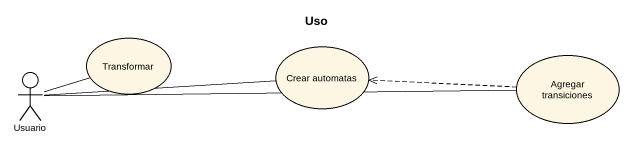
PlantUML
@startuml
title Uso
actor Usuario
usecase Transformar
usecase "Crear automatas" as Crear_automatas
usecase "Agregar transiciones" as Agregar_transiciones
Usuario -right- Transformar
Usuario -right- Crear_automatas
Usuario -right- Agregar_transiciones
Agregar_transiciones .left.> Crear_automatas
@enduml
